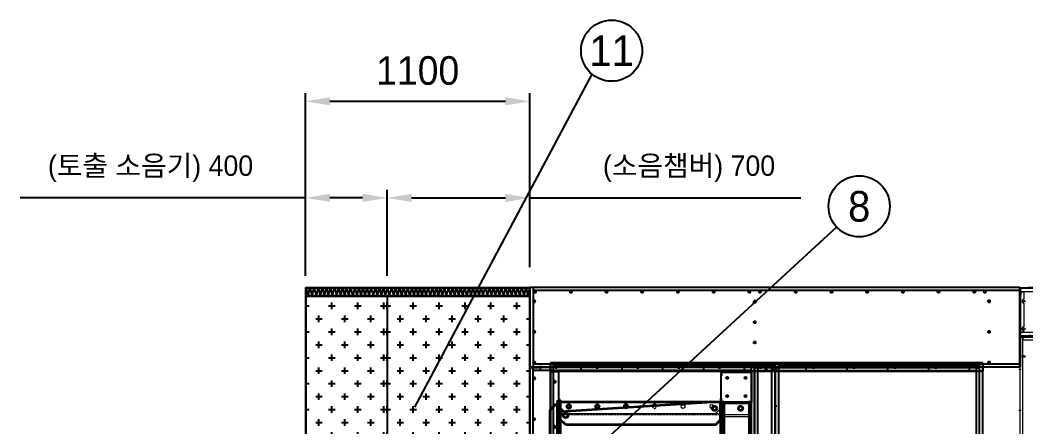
# Model space of a CAD drawing. Header units: millimetres. Extents: x 2711 to 34823, y 3042 to 25750.
# Drawn here: x 11364 to 16292, y 13767 to 15760 of the extents above; entities that cross this region are included whole.
import ezdxf
from ezdxf.enums import TextEntityAlignment as Align

# ---------------------------------------------------------------- set-up
doc = ezdxf.new("R2010")
doc.units = ezdxf.units.MM
doc.linetypes.add('CENTER', pattern=[2, 1.25, -0.25, 0.25, -0.25])
doc.linetypes.add('DASHED', pattern=[15, 12, -3])
for name, color, linetype in [('center', 1, 'CENTER'), ('SMS', 220, 'Continuous'), ('냉각탑_dim', 1, 'Continuous'), ('냉각탑_text', 3, 'Continuous')]:
    doc.layers.add(name, color=color, linetype=linetype)
doc.styles.add('HY울릉도L', font='')
doc.styles.add('돋움', font='Dotum.ttf')
doc.styles.get('HY울릉도L').set_extended_font_data('HY울릉도L')
doc.dimstyles.new('성지DIM', dxfattribs={"dimtxt": 3.5, "dimasz": 3, "dimexe": 1, "dimexo": 2.5, "dimgap": 2, "dimtad": 1, "dimdec": 0, "dimzin": 3, "dimdsep": 46, "dimtxsty": 'HY울릉도L', "dimblk": 'ARCHTICK', "dimcen": -2, "dimclrd": 256, "dimclre": 256, "dimclrt": 7, "dimadec": 0, "dimazin": 0, "dimtfac": 1, "dimtdec": 0, "dimtofl": 0, "dimtmove": 0, "dimatfit": 3, "dimfxl": 1, "dimtolj": 1, "dimtzin": 0, "dimlwe": -1, "dimarcsym": 0})

# ---------------------------------------------------------------- blocks, each defined once
blk = doc.blocks.new('*D566')
at = {"layer": 'Defpoints', "color": 0, "transparency": 16777216}
for p in [(13862.1, 15362.5), (12762.1, 14449.5), (13862.1, 14449.5)]:
    blk.add_point(p, dxfattribs=at)
at = {"layer": '냉각탑_dim', "transparency": 16777216}
for p, q in [((12762.1, 14549.5), (12762.1, 15402.5)), ((13862.1, 14549.5), (13862.1, 15402.5))]:
    blk.add_line(p, q, dxfattribs=at)
at = {"layer": '냉각탑_dim', "lineweight": -2, "transparency": 16777216}
blk.add_line((12882.1, 15362.5), (13742.1, 15362.5), dxfattribs=at)
at = {"layer": '냉각탑_dim', "transparency": 16777216}
for points in [[(12882.1, 15382.5), (12882.1, 15342.5), (12762.1, 15362.5)], [(13742.1, 15382.5), (13742.1, 15342.5), (13862.1, 15362.5)]]:
    blk.add_solid(points, dxfattribs=at)
at = {"layer": '냉각탑_dim', "color": 7, "transparency": 16777216, "insert": (13312.1, 15512.5), "char_height": 140, "attachment_point": 5, "style": 'HY울릉도L'}
blk.add_mtext('\\A1;1100', dxfattribs=at)
blk = doc.blocks.new('*D573')
at = {"layer": 'Defpoints', "color": 0, "transparency": 16777216}
for p in [(12762.1, 14889.2), (12762.1, 14407.5), (13162.1, 14407.5)]:
    blk.add_point(p, dxfattribs=at)
at = {"layer": '냉각탑_dim', "lineweight": -2, "transparency": 16777216}
for p, q in [((12762.1, 14889.2), (11364.3, 14889.2)), ((13042.1, 14889.2), (12882.1, 14889.2))]:
    blk.add_line(p, q, dxfattribs=at)
at = {"layer": '냉각탑_dim', "transparency": 16777216}
for p, q in [((12762.1, 14507.5), (12762.1, 14929.2)), ((13162.1, 14507.5), (13162.1, 14929.2))]:
    blk.add_line(p, q, dxfattribs=at)
for points in [[(12882.1, 14909.2), (12882.1, 14869.2), (12762.1, 14889.2)], [(13042.1, 14909.2), (13042.1, 14869.2), (13162.1, 14889.2)]]:
    blk.add_solid(points, dxfattribs=at)
at = {"layer": '냉각탑_dim', "color": 7, "transparency": 16777216, "insert": (12003.2, 15032.1), "char_height": 140, "attachment_point": 5, "style": 'HY울릉도L'}
blk.add_mtext('\\A1;{\\fGulim|b0|i0|c129|p50;\\H0.71429x;(토출 소음기) \\fHY울릉도L|b0|i0|c129|p18;400}', dxfattribs=at)
blk = doc.blocks.new('*D574')
at = {"layer": 'Defpoints', "color": 0, "transparency": 16777216}
for p in [(13862.1, 14889.2), (13862.1, 14449.5), (13162.1, 14409.1)]:
    blk.add_point(p, dxfattribs=at)
at = {"layer": '냉각탑_dim', "transparency": 16777216}
for p, q in [((13162.1, 14509.1), (13162.1, 14929.2)), ((13862.1, 14549.5), (13862.1, 14929.2))]:
    blk.add_line(p, q, dxfattribs=at)
at = {"layer": '냉각탑_dim', "lineweight": -2, "transparency": 16777216}
for p, q in [((13282.1, 14889.2), (13742.1, 14889.2)), ((13862.1, 14889.2), (15189.5, 14889.2))]:
    blk.add_line(p, q, dxfattribs=at)
at = {"layer": '냉각탑_dim', "transparency": 16777216}
for points in [[(13282.1, 14909.2), (13282.1, 14869.2), (13162.1, 14889.2)], [(13742.1, 14909.2), (13742.1, 14869.2), (13862.1, 14889.2)]]:
    blk.add_solid(points, dxfattribs=at)
at = {"layer": '냉각탑_dim', "color": 7, "transparency": 16777216, "insert": (14641.5, 15032.1), "char_height": 140, "attachment_point": 5, "style": 'HY울릉도L'}
blk.add_mtext('\\A1;{\\fGulim|b0|i0|c129|p50;\\H0.71429x;(소음챔버) \\fHY울릉도L|b0|i0|c129|p18;700}', dxfattribs=at)
blk = doc.blocks.new('A$C474D29AC')
for p, q in [((0, 0), (0, 1409)), ((0, 1409), (42, 1409)), ((42, 0), (42, 1409)), ((42, 0), (0, 0))]:
    blk.add_line(p, q)
for centre in [(21, 1359), (21, 1139), (21, 919), (21, 699), (21, 479), (21, 259), (21, 39)]:
    blk.add_circle(centre, 4.5)
at = {"layer": 'center'}
for p, q in [((29.5, 1359), (12.5, 1359)), ((21, 1367.5), (21, 1350.5)), ((21, 1366), (21, 1349)), ((29.5, 1139), (12.5, 1139)), ((21, 1147.5), (21, 1130.5)), ((21, 1146), (21, 1129)), ((29.5, 919), (12.5, 919)), ((21, 927.5), (21, 910.5)), ((21, 926), (21, 909)), ((29.5, 699), (12.5, 699)), ((21, 707.5), (21, 690.5)), ((21, 706), (21, 689)), ((29.5, 479), (12.5, 479)), ((21, 487.5), (21, 470.5)), ((21, 486), (21, 469)), ((29.5, 259), (12.5, 259)), ((21, 267.5), (21, 250.5)), ((21, 266), (21, 249)), ((29.5, 39), (12.5, 39)), ((21, 47.5), (21, 30.5)), ((21, 46), (21, 29))]:
    blk.add_line(p, q, dxfattribs=at)
blk = doc.blocks.new('A$C246C749F')
for p, q in [((0, 150), (0, 0)), ((0, 150), (150, 150)), ((0, 150), (0, 130)), ((2, 148), (148, 148)), ((2, 148), (2, 130)), ((148, 148), (148, 2)), ((150, 150), (150, 0)), ((2, 130), (0, 130)), ((2, 20), (0, 20)), ((0, 0), (0, 20)), ((0, 0), (150, 0)), ((2, 2), (2, 20)), ((2, 2), (148, 2))]:
    blk.add_line(p, q)
for centre in [(30, 120), (120, 120), (30, 30), (120, 30)]:
    blk.add_circle(centre, 3)
at = {"layer": 'center'}
for p, q in [((38.5, 120), (21.5, 120)), ((30, 128.5), (30, 111.5)), ((128.5, 120), (111.5, 120)), ((120, 128.5), (120, 111.5)), ((38.5, 30), (21.5, 30)), ((30, 38.5), (30, 21.5)), ((128.5, 30), (111.5, 30)), ((120, 38.5), (120, 21.5))]:
    blk.add_line(p, q, dxfattribs=at)
blk = doc.blocks.new('A$C637D7238')
at = {"color": 7, "lineweight": 35, "ltscale": 0.070711}
blk.add_line((0, 2490), (30, 2520), dxfattribs=at)
at = {"color": 7, "lineweight": 35, "ltscale": 0.01}
blk.add_line((30, 2520), (36, 2520), dxfattribs=at)
at = {"color": 7, "lineweight": 35, "ltscale": 0.006667}
blk.add_line((40, 2520), (36, 2520), dxfattribs=at)
at = {"color": 7, "lineweight": 35}
for p, q in [((36, 2520), (36, 1290)), ((40, 0), (40, 2540)), ((40, 2520), (40, 1290)), ((45, 0), (45, 2540)), ((45, 0), (45, 2540)), ((53, 0), (53, 2540)), ((795, 2530), (53, 2530)), ((795, 2530), (53, 2483.7)), ((795, 2530), (53, 2530)), ((850, 2530), (850, 10)), ((980, 2530), (980, 10)), ((985, 2530), (985, 10)), ((0, 2490), (0, 1272)), ((40, 1290), (40, 2480)), ((812, 2419.3), (78, 2419.3)), ((837, 2414.7), (837, 1270)), ((845, 2414.7), (845, 1270))]:
    blk.add_line(p, q, dxfattribs=at)
at = {"color": 7, "lineweight": 35, "ltscale": 0.008333}
for p, q in [((40, 2540), (45, 2540)), ((845, 2530), (850, 2530)), ((850, 2530), (845, 2530)), ((985, 2530), (980, 2530)), ((985, 2530), (980, 2530))]:
    blk.add_line(p, q, dxfattribs=at)
at = {"color": 7, "lineweight": 35, "ltscale": 0.013333}
for p, q in [((53, 2540), (45, 2540)), ((53, 2540), (45, 2540)), ((845, 2530), (837, 2530)), ((845, 2530), (837, 2530)), ((845, 2520), (837, 2520)), ((845, 2414.7), (837, 2414.7))]:
    blk.add_line(p, q, dxfattribs=at)
at = {"color": 7, "linetype": 'DASHED', "lineweight": 13, "ltscale": 0.11}
blk.add_line((45, 2540), (45, 2474), dxfattribs=at)
at = {"color": 7, "linetype": 'DASHED', "lineweight": 13, "ltscale": 0.093819}
blk.add_line((53, 2483.7), (53, 2540), dxfattribs=at)
at = {"color": 7, "lineweight": 35, "ltscale": 0.043443}
blk.add_line((53, 2503.9), (53, 2530), dxfattribs=at)
at = {"color": 7, "linetype": 'DASHED', "lineweight": 13, "ltscale": 0.051667}
blk.add_line((53, 2530), (53, 2499), dxfattribs=at)
at = {"color": 7, "lineweight": 35, "ltscale": 0.07}
blk.add_line((837, 2530), (795, 2530), dxfattribs=at)
at = {"color": 7, "lineweight": 35, "ltscale": 0.016667}
for p, q in [((837, 2530), (837, 2520)), ((845, 2530), (845, 2520))]:
    blk.add_line(p, q, dxfattribs=at)
at = {"color": 7, "lineweight": 35, "ltscale": 0.142899}
blk.add_line((837, 2444.3), (837, 2530), dxfattribs=at)
at = {"color": 7, "lineweight": 35, "ltscale": 0.175455}
for p, q in [((837, 2520), (837, 2414.7)), ((845, 2520), (845, 2414.7))]:
    blk.add_line(p, q, dxfattribs=at)
at = {"color": 7, "lineweight": 35, "ltscale": 0.192122}
blk.add_line((845, 2530), (845, 2414.7), dxfattribs=at)
at = {"color": 7, "linetype": 'DASHED', "lineweight": 13, "ltscale": 0.116667}
for p, q in [((845, 2530), (845, 2460)), ((985, 2460), (985, 2530))]:
    blk.add_line(p, q, dxfattribs=at)
at = {"color": 7, "lineweight": 35, "ltscale": 0.008334}
for p, q in [((845.2, 2530), (845.2, 2525)), ((985.2, 2525), (985.2, 2530))]:
    blk.add_line(p, q, dxfattribs=at)
at = {"color": 7, "lineweight": 35, "ltscale": 0.233333}
for p, q in [((845.2, 2530), (985.2, 2530)), ((985.2, 2525), (845.2, 2525))]:
    blk.add_line(p, q, dxfattribs=at)
at = {"color": 7, "linetype": 'DASHED', "lineweight": 13}
for p, q in [((850, 2530), (850, 10)), ((851.6, 2530), (851.6, 10)), ((856.6, 2530), (856.6, 10)), ((973.4, 2530), (973.4, 10)), ((978.4, 2530), (978.4, 10)), ((980, 2530), (980, 10)), ((40, 60.1), (40, 2479.8)), ((45, 66), (45, 2474)), ((45, 66), (45, 2474)), ((45, 2470), (845, 2470)), ((45, 70), (45, 2470)), ((45, 2470), (845, 2470)), ((845, 2474), (78, 2474)), ((845, 2474), (78, 2474)), ((812, 2474), (78, 2474)), ((812, 2474), (84.6, 2474)), ((845, 66), (845, 2474)), ((53, 1274), (53, 2444.7)), ((837, 2444.7), (837, 1274)), ((845, 2414.7), (845, 125.3))]:
    blk.add_line(p, q, dxfattribs=at)
at = {"color": 7, "lineweight": 35, "ltscale": 0.002746}
for p, q in [((850, 2530), (851.6, 2530)), ((980, 2530), (978.4, 2530))]:
    blk.add_line(p, q, dxfattribs=at)
at = {"color": 7, "linetype": 'DASHED', "lineweight": 13, "ltscale": 0.095349}
for p, q in [((852, 2472.8), (850, 2530)), ((980, 2530), (978, 2472.8))]:
    blk.add_line(p, q, dxfattribs=at)
at = {"color": 7, "linetype": 'DASHED', "lineweight": 13, "ltscale": 0.008334}
for p, q in [((851.6, 2530), (851.6, 2525)), ((856.6, 2530), (856.6, 2525)), ((867, 2525), (867, 2530)), ((867, 2530), (867, 2525)), ((883, 2525), (883, 2530)), ((883, 2530), (883, 2525)), ((947, 2525), (947, 2530)), ((947, 2530), (947, 2525)), ((963, 2525), (963, 2530)), ((963, 2530), (963, 2525)), ((973.4, 2530), (973.4, 2525)), ((978.4, 2530), (978.4, 2525))]:
    blk.add_line(p, q, dxfattribs=at)
at = {"color": 7, "lineweight": 35, "ltscale": 0.008328}
for p, q in [((856.6, 2530), (851.6, 2530)), ((978.4, 2530), (973.4, 2530))]:
    blk.add_line(p, q, dxfattribs=at)
at = {"color": 7, "lineweight": 13}
for p, q in [((851.6, 2525), (851.6, 15)), ((856.6, 2525), (856.6, 15)), ((973.4, 2525), (973.4, 15)), ((978.4, 2525), (978.4, 15))]:
    blk.add_line(p, q, dxfattribs=at)
at = {"color": 7, "lineweight": 35, "ltscale": 0.194519}
blk.add_line((856.6, 2530), (973.4, 2530), dxfattribs=at)
at = {"color": 7, "linetype": 'DASHED', "lineweight": 13, "ltscale": 0.008333}
for p, q in [((45, 2503.9), (40, 2503.9)), ((45, 2503.9), (40, 2503.9)), ((45, 2484.9), (40, 2484.9)), ((45, 2484.9), (40, 2484.9)), ((40, 2480), (45, 2480)), ((45, 2420.5), (40, 2420.5)), ((45, 2420.5), (40, 2420.5))]:
    blk.add_line(p, q, dxfattribs=at)
at = {"color": 7, "linetype": 'DASHED', "lineweight": 13, "ltscale": 0.013333}
for p, q in [((45, 2503.9), (53, 2503.9)), ((45, 2503.9), (53, 2503.9)), ((45, 2484.9), (53, 2484.9)), ((45, 2484.9), (53, 2484.9)), ((45, 2474), (53, 2474)), ((45, 2474), (53, 2474)), ((837, 2509.5), (845, 2509.5)), ((845, 2509.5), (837, 2509.5)), ((845, 2509.5), (837, 2509.5)), ((837, 2509.5), (845, 2509.5)), ((837, 2490.5), (845, 2490.5)), ((845, 2490.5), (837, 2490.5)), ((845, 2490.5), (837, 2490.5)), ((837, 2490.5), (845, 2490.5)), ((845, 2474), (837, 2474)), ((845, 2474), (837, 2474)), ((45, 2420.5), (53, 2420.5)), ((45, 2420.5), (53, 2420.5)), ((845, 2414.7), (837, 2414.7))]:
    blk.add_line(p, q, dxfattribs=at)
at = {"color": 7, "linetype": 'DASHED', "lineweight": 13, "ltscale": 0.043935}
blk.add_line((71.4, 2474), (45, 2474), dxfattribs=at)
blk.add_line((71.4, 2474), (45, 2474), dxfattribs=at)
at = {"color": 7, "linetype": 'DASHED', "lineweight": 13, "ltscale": 0.006667}
blk.add_line((45, 2470), (45, 2474), dxfattribs=at)
at = {"color": 7, "linetype": 'DASHED', "lineweight": 13, "ltscale": 0.008224}
blk.add_line((53, 2499), (53, 2503.9), dxfattribs=at)
at = {"color": 7, "lineweight": 35, "ltscale": 0.033925}
blk.add_line((53, 2499), (67.4, 2484.6), dxfattribs=at)
blk.add_line((53, 2499), (67.4, 2484.6), dxfattribs=at)
at = {"color": 7, "lineweight": 35, "ltscale": 0.065747}
blk.add_line((53, 2444.3), (53, 2483.7), dxfattribs=at)
at = {"color": 7, "linetype": 'DASHED', "lineweight": 13, "ltscale": 0.020195}
blk.add_line((67.4, 2484.6), (76, 2476), dxfattribs=at)
blk.add_line((67.4, 2484.6), (76, 2476), dxfattribs=at)
at = {"color": 7, "lineweight": 35, "ltscale": 0.011065}
blk.add_line((78, 2474), (71.4, 2474), dxfattribs=at)
blk.add_line((78, 2474), (71.4, 2474), dxfattribs=at)
at = {"color": 7, "lineweight": 35, "ltscale": 0.004806}
blk.add_line((76, 2476), (78, 2474), dxfattribs=at)
blk.add_line((76, 2476), (78, 2474), dxfattribs=at)
at = {"color": 7, "lineweight": 35, "ltscale": 0.011066}
blk.add_line((84.6, 2474), (78, 2474), dxfattribs=at)
at = {"color": 7, "linetype": 'DASHED', "lineweight": 13, "ltscale": 0.058925}
blk.add_line((812, 2474), (837, 2499), dxfattribs=at)
blk.add_line((812, 2474), (837, 2499), dxfattribs=at)
at = {"color": 7, "linetype": 'DASHED', "lineweight": 13, "ltscale": 0.010079}
for p, q in [((851, 2509.5), (845, 2509.5)), ((845, 2509.5), (851, 2509.5)), ((851, 2490.5), (845, 2490.5)), ((845, 2490.5), (851, 2490.5))]:
    blk.add_line(p, q, dxfattribs=at)
at = {"color": 7, "linetype": 'DASHED', "lineweight": 13, "ltscale": 0.009526}
blk.add_line((845, 2509.5), (850.7, 2509.5), dxfattribs=at)
blk.add_line((845, 2509.5), (850.7, 2509.5), dxfattribs=at)
at = {"color": 7, "linetype": 'DASHED', "lineweight": 13, "ltscale": 0.010632}
blk.add_line((845, 2490.5), (851.4, 2490.5), dxfattribs=at)
blk.add_line((845, 2490.5), (851.4, 2490.5), dxfattribs=at)
at = {"color": 7, "linetype": 'DASHED', "lineweight": 13, "ltscale": 0.193355}
blk.add_line((973, 2468), (857, 2468), dxfattribs=at)
at = {"color": 7, "lineweight": 35, "ltscale": 0.058925}
for p, q in [((78, 2419.3), (53, 2444.3)), ((812, 2419.3), (837, 2444.3))]:
    blk.add_line(p, q, dxfattribs=at)
at = {"color": 7, "linetype": 'DASHED', "lineweight": 13, "ltscale": 0.233333}
blk.add_line((845, 2460), (985, 2460), dxfattribs=at)
at = {"color": 7, "lineweight": 35}
for centre, radius in [((93, 2509), 9), ((233, 2509), 9), ((78, 2465.2), 11), ((807, 2500), 11), ((935, 2500), 11)]:
    blk.add_circle(centre, radius, dxfattribs=at)
at = {"color": 7, "linetype": 'DASHED', "lineweight": 13}
blk.add_circle((653, 2509), 9, dxfattribs=at)
blk.add_circle((653, 2509), 9, dxfattribs=at)
for centre, radius, start, end in [((93, 2509), 9, 118.6479, 298.6479), ((233, 2509), 9, 118.6479, 298.6479), ((373, 2509), 9, 118.6479, 327.3569), ((793, 2509), 9, 4.9733, 289.5559), ((793, 2509), 9, 4.9732, 289.5559), ((373, 2509), 9, 219.7828, 327.3569), ((513, 2509), 9, 161.3731, 25.7666), ((513, 2509), 9, 161.3731, 25.7666), ((857, 2473), 5, 182, 270), ((973, 2473), 5, 270, 358)]:
    blk.add_arc(centre, radius, start, end, dxfattribs=at)
at = {"color": 7, "lineweight": 35}
for centre, start, end in [((93, 2509), 298.6479, 118.6479), ((233, 2509), 298.6479, 118.6479), ((373, 2509), 327.3569, 219.7828), ((373, 2509), 327.3569, 118.6479), ((513, 2509), 25.7666, 161.3731), ((513, 2509), 25.7666, 161.3731), ((793, 2509), 289.5559, 4.9733), ((793, 2509), 289.5559, 4.9732)]:
    blk.add_arc(centre, 9, start, end, dxfattribs=at)
at = {"color": 7, "linetype": 'DASHED', "lineweight": 13}
for ratio, start_param, end_param in [(0.034921, 6.283148, 8.353978), (0.034919, 2.070918, 3.141543), (0.034919, 5.212511, 6.283135), (0.034921, 3.141555, 5.212385)]:
    blk.add_ellipse((851, 2500), major_axis=(0, 9.5), ratio=ratio, start_param=start_param, end_param=end_param, dxfattribs=at)
at = {"color": 7, "lineweight": 35}
for ratio, start_param, end_param in [(0.034921, 6.283148, 8.353978), (0.034919, 2.070918, 3.141543), (0.034919, 5.212511, 6.283135), (0.034921, 3.141555, 5.212385)]:
    blk.add_ellipse((851, 2500), major_axis=(0, 9.5), ratio=ratio, start_param=start_param, end_param=end_param, dxfattribs=at)
blk = doc.blocks.new('A$C66D76F0F')
at = {"color": 7, "lineweight": 13, "ltscale": 2.5}
for p, q in [((8.1, 2861), (8.1, 2859.4)), ((21.6, 2861), (8.1, 2861)), ((8.1, 2859.4), (8.1, 2857.9)), ((8.1, 2859.4), (21.6, 2859.4)), ((21.6, 2861), (987.4, 2861)), ((21.6, 2861), (21.6, 2857.9)), ((5, 2857.9), (8.1, 2857.9)), ((5, 2857.9), (5, 8.1)), ((20, 2857.9), (8.1, 2857.9)), ((20, 2774), (20, 2857.9)), ((21.6, 2846), (21.6, 2857.9)), ((987.4, 2846), (21.6, 2846)), ((20, 8.1), (20, 2758))]:
    blk.add_line(p, q, dxfattribs=at)
at = {"color": 7, "linetype": 'DASHED', "lineweight": 13, "ltscale": 2.5}
for p, q in [((21.6, 2859.4), (987.4, 2859.4)), ((6.6, 8.1), (6.6, 2857.9)), ((5, 2507.5), (6.6, 2507.5)), ((5, 2498.5), (6.6, 2498.5))]:
    blk.add_line(p, q, dxfattribs=at)
at = {"color": 7, "lineweight": 5}
for p, q in [((0, 2703), (11.6, 2703)), ((0, 2503), (11.6, 2503))]:
    blk.add_line(p, q, dxfattribs=at)
at = {"color": 7, "lineweight": 13}
blk.add_circle((26, 2766), 4.5, dxfattribs=at)
at = {"color": 7, "lineweight": 13, "ltscale": 2.5}
blk.add_arc((26, 2766), 10, 126.8725, 233.1275, dxfattribs=at)
blk = doc.blocks.new('A$C7585302F')
for p, q in [((0, 9.5), (0, 2715.5)), ((0, 9.5), (0, 2715.5)), ((1100, 2715.5), (0, 2715.5)), ((0, 9.5), (0, 2715.5)), ((0, 9.5), (0, 2715.5)), ((0, 2715.5), (42, 2715.5)), ((15, 9.5), (15, 2715.5)), ((1085, 9.5), (1085, 2715.5)), ((1100, 9.5), (1100, 2715.5)), ((1100, 9.5), (1100, 2715.5)), ((1085, 2700.5), (15, 2700.5))]:
    blk.add_line(p, q)
for centre, radius in [((21, 2662.5), 4.5), ((21, 2662.5), 4.5), ((21, 2462.5), 3)]:
    blk.add_circle(centre, radius)
at = {"layer": 'center'}
for p, q in [((50, 2723.5), (50, 2706.5)), ((250, 2723.5), (250, 2706.5)), ((450, 2723.5), (450, 2706.5)), ((650, 2723.5), (650, 2706.5)), ((850, 2723.5), (850, 2706.5)), ((1050, 2723.5), (1050, 2706.5)), ((29.5, 2662.5), (12.5, 2662.5)), ((21, 2671), (21, 2654)), ((21, 2471), (21, 2454)), ((29.5, 2462.5), (12.5, 2462.5))]:
    blk.add_line(p, q, dxfattribs=at)
blk = doc.blocks.new('A$C30E44EA2')
for p, q in [((0, 9.5), (0, 2715.5)), ((0, 9.5), (0, 2715.5)), ((0, 2715.5), (1100, 2715.5)), ((15, 9.5), (15, 2715.5)), ((1085, 9.5), (1085, 2715.5)), ((1100, 9.5), (1100, 2715.5)), ((1100, 9.5), (1100, 2715.5)), ((15, 2700.5), (1085, 2700.5))]:
    blk.add_line(p, q)
at = {"layer": 'center'}
for p, q in [((50, 2723.5), (50, 2706.5)), ((250, 2723.5), (250, 2706.5)), ((450, 2723.5), (450, 2706.5)), ((650, 2723.5), (650, 2706.5)), ((850, 2723.5), (850, 2706.5)), ((1050, 2723.5), (1050, 2706.5))]:
    blk.add_line(p, q, dxfattribs=at)
blk = doc.blocks.new('A$C1AFF22E1')
for p, q in [((9.5, 2966), (9.5, 0)), ((1025.5, 2966), (9.5, 2966)), ((24.5, 2966), (24.5, 0)), ((1010.5, 0), (1010.5, 2966)), ((1025.5, 0), (1025.5, 2966)), ((1010.5, 2951), (24.5, 2951))]:
    blk.add_line(p, q)
at = {"color": 7}
for centre in [(196.5, 2945), (396.5, 2945), (596.5, 2945), (796.5, 2945), (996.5, 2945)]:
    blk.add_circle(centre, 4.5, dxfattribs=at)
at = {"layer": 'center'}
for p, q in [((17, 2933), (0, 2933)), ((17, 2753), (0, 2753))]:
    blk.add_line(p, q, dxfattribs=at)
at = {"layer": 'center', "color": 1}
for p, q in [((188, 2945), (205, 2945)), ((196.5, 2953.5), (196.5, 2936.5)), ((388, 2945), (405, 2945)), ((396.5, 2953.5), (396.5, 2936.5)), ((588, 2945), (605, 2945)), ((596.5, 2953.5), (596.5, 2936.5)), ((788, 2945), (805, 2945)), ((796.5, 2953.5), (796.5, 2936.5)), ((988, 2945), (1005, 2945)), ((996.5, 2953.5), (996.5, 2936.5))]:
    blk.add_line(p, q, dxfattribs=at)
blk = doc.blocks.new('A$C00BA3925')
for p, q in [((0, 11), (0, 1069)), ((0, 1069), (0, 11)), ((0, 1069), (0, 11)), ((0, 1069), (42, 1069)), ((42, 11), (0, 11))]:
    blk.add_line(p, q)
at = {"color": 7, "lineweight": 15}
for p, q in [((0, 11), (0, 1069)), ((42, 11), (42, 1069)), ((3.5, 11), (0, 11)), ((20, 11), (3.5, 11)), ((20, 11), (42, 11))]:
    blk.add_line(p, q, dxfattribs=at)
for centre in [(21, 1040), (21, 840), (21, 840), (21, 640), (21, 440), (21, 240), (21, 40)]:
    blk.add_circle(centre, 3)
at = {"layer": 'center'}
for p, q in [((12.5, 1040), (29.5, 1040)), ((21, 1048.5), (21, 1031.5)), ((12.5, 840), (29.5, 840)), ((12.5, 840), (29.5, 840)), ((21, 848.5), (21, 831.5)), ((21, 848.5), (21, 831.5)), ((21, 648.5), (21, 631.5)), ((12.5, 640), (29.5, 640)), ((21, 448.5), (21, 431.5)), ((12.5, 440), (29.5, 440)), ((21, 248.5), (21, 231.5)), ((12.5, 240), (29.5, 240)), ((12.5, 40), (29.5, 40)), ((21, 48.5), (21, 31.5)), ((21, 34.5), (21, 17.5)), ((21, 17), (21, 0))]:
    blk.add_line(p, q, dxfattribs=at)
blk = doc.blocks.new('A$C39BF085F')
at = {"color": 7, "lineweight": 15}
for p, q in [((1058, 42), (0, 42)), ((1058, 0), (0, 0)), ((1058, 20), (1058, 42)), ((1058, 20), (1058, 3.5)), ((1058, 3.5), (1058, 0))]:
    blk.add_line(p, q, dxfattribs=at)
for p, q in [((0, 0), (0, 42)), ((1058, 0), (0, 0)), ((0, 0), (1058, 0)), ((0, 0), (1058, 0)), ((1058, 42), (1058, 0))]:
    blk.add_line(p, q)
for centre in [(29, 21), (229, 21), (229, 21), (429, 21), (629, 21), (829, 21), (1029, 21)]:
    blk.add_circle(centre, 3)
at = {"layer": 'center'}
for p, q in [((20.5, 21), (37.5, 21)), ((29, 12.5), (29, 29.5)), ((220.5, 21), (237.5, 21)), ((220.5, 21), (237.5, 21)), ((229, 12.5), (229, 29.5)), ((229, 12.5), (229, 29.5)), ((420.5, 21), (437.5, 21)), ((429, 12.5), (429, 29.5)), ((620.5, 21), (637.5, 21)), ((629, 12.5), (629, 29.5)), ((820.5, 21), (837.5, 21)), ((829, 12.5), (829, 29.5)), ((1020.5, 21), (1037.5, 21)), ((1029, 12.5), (1029, 29.5)), ((1034.5, 21), (1051.5, 21)), ((1052, 21), (1069, 21))]:
    blk.add_line(p, q, dxfattribs=at)
blk = doc.blocks.new('A$C7FE17281')
for p, q in [((0, 2966), (0, 0)), ((1100, 2966), (0, 2966)), ((15, 0), (15, 2966)), ((1085, 2954.2), (1085, 2966)), ((1100, 2966), (1100, 0)), ((15, 2951), (1081, 2951)), ((15, 2951), (1081, 2951)), ((1085, 0), (1085, 2935.8))]:
    blk.add_line(p, q)
for centre, radius in [((29, 2945), 4.5), ((229, 2945), 4.5), ((429, 2945), 4.5), ((629, 2945), 4.5), ((829, 2945), 4.5), ((1029, 2945), 4.5), ((1089, 2945), 4.5), ((21, 2872), 3), ((865.9, 2892), 4.5), ((865.9, 2892), 4.5), ((865.9, 2892), 4.5), ((865.9, 2892), 4.5), ((955.9, 2892), 4.5), ((955.9, 2892), 4.5), ((955.9, 2892), 4.5), ((955.9, 2892), 4.5), ((865.9, 2802), 4.5), ((865.9, 2802), 4.5), ((865.9, 2802), 4.5), ((865.9, 2802), 4.5), ((955.9, 2802), 4.5), ((955.9, 2802), 4.5), ((955.9, 2802), 4.5), ((955.9, 2802), 4.5), ((21, 2652), 3)]:
    blk.add_circle(centre, radius)
blk.add_arc((1089, 2945), 10, 246.4181, 143.1301)
at = {"layer": 'center', "color": 1}
for p, q in [((20.5, 2945), (37.5, 2945)), ((29, 2953.5), (29, 2936.5)), ((220.5, 2945), (237.5, 2945)), ((220.5, 2945), (237.5, 2945)), ((229, 2953.5), (229, 2936.5)), ((229, 2953.5), (229, 2936.5)), ((420.5, 2945), (437.5, 2945)), ((429, 2953.5), (429, 2936.5)), ((620.5, 2945), (637.5, 2945)), ((629, 2953.5), (629, 2936.5)), ((820.5, 2945), (837.5, 2945)), ((829, 2953.5), (829, 2936.5)), ((1020.5, 2945), (1037.5, 2945)), ((1029, 2953.5), (1029, 2936.5)), ((1080.5, 2945), (1097.5, 2945)), ((1089, 2953.5), (1089, 2936.5))]:
    blk.add_line(p, q, dxfattribs=at)
at = {"layer": 'center'}
for p, q in [((1109.5, 2933), (1092.5, 2933)), ((12.5, 2872), (29.5, 2872)), ((12.5, 2872), (29.5, 2872)), ((21, 2865), (21, 2882)), ((21, 2880.5), (21, 2863.5)), ((21, 2863.5), (21, 2880.5)), ((21, 2879), (21, 2862)), ((857.4, 2892), (874.4, 2892)), ((857.4, 2892), (874.4, 2892)), ((865.9, 2900.5), (865.9, 2883.5)), ((865.9, 2900.5), (865.9, 2883.5)), ((947.4, 2892), (964.4, 2892)), ((947.4, 2892), (964.4, 2892)), ((955.9, 2900.5), (955.9, 2883.5)), ((955.9, 2900.5), (955.9, 2883.5)), ((865.9, 2810.5), (865.9, 2793.5)), ((865.9, 2810.5), (865.9, 2793.5)), ((955.9, 2810.5), (955.9, 2793.5)), ((955.9, 2810.5), (955.9, 2793.5)), ((857.4, 2802), (874.4, 2802)), ((857.4, 2802), (874.4, 2802)), ((947.4, 2802), (964.4, 2802)), ((947.4, 2802), (964.4, 2802)), ((1109.5, 2753), (1092.5, 2753)), ((21, 2645), (21, 2662)), ((12.5, 2652), (29.5, 2652)), ((12.5, 2652), (29.5, 2652)), ((21, 2660.5), (21, 2643.5)), ((21, 2643.5), (21, 2660.5)), ((21, 2659), (21, 2642))]:
    blk.add_line(p, q, dxfattribs=at)
blk = doc.blocks.new('A$C587D7C8B')
at = {"color": 7}
for p, q in [((0, 215), (13.4, 215)), ((3010, 215), (2996.6, 215)), ((0, 45), (13.4, 45)), ((54.5, 0), (54.5, 13.4)), ((204.5, 0), (204.5, 13.4)), ((354.5, 0), (354.5, 13.4)), ((504.5, 0), (504.5, 13.4)), ((654.5, 0), (654.5, 13.4)), ((804.5, 0), (804.5, 13.4)), ((954.5, 0), (954.5, 13.4)), ((1055, 0), (1055, 13.4)), ((1205, 0), (1205, 13.4)), ((1355, 0), (1355, 13.4)), ((1505, 0), (1505, 13.4)), ((1655, 0), (1655, 13.4)), ((1805, 0), (1805, 13.4)), ((1955, 0), (1955, 13.4)), ((2055.5, 0), (2055.5, 13.4)), ((2205.5, 0), (2205.5, 13.4)), ((2355.5, 0), (2355.5, 13.4)), ((2505.5, 0), (2505.5, 13.4)), ((2655.5, 0), (2655.5, 13.4)), ((2805.5, 0), (2805.5, 13.4)), ((2955.5, 0), (2955.5, 13.4)), ((2974, 16), (2974, 25)), ((2994, 16), (2994, 25)), ((3010, 45), (2996.6, 45))]:
    blk.add_line(p, q, dxfattribs=at)
at = {"color": 7, "lineweight": 13, "ltscale": 0.001875}
for p, q in [((5, 242.1), (5, 243)), ((3005, 242.1), (3005, 243)), ((5, 7.9), (5, 7)), ((3005, 7.9), (3005, 7))]:
    blk.add_line(p, q, dxfattribs=at)
at = {"color": 7, "lineweight": 13, "ltscale": 0.003542}
for p, q in [((5, 243), (6.7, 243)), ((5, 242.1), (6.7, 242.1)), ((3005, 243), (3003.3, 243)), ((3005, 242.1), (3003.3, 242.1)), ((5, 7.9), (6.7, 7.9)), ((5, 7), (6.7, 7)), ((3005, 7.9), (3003.3, 7.9)), ((3005, 7), (3003.3, 7))]:
    blk.add_line(p, q, dxfattribs=at)
at = {"color": 7, "lineweight": 13, "ltscale": 0.039792}
for p, q in [((5, 223), (5, 242.1)), ((3005, 242.1), (3005, 223)), ((5, 7.9), (5, 27)), ((3005, 27), (3005, 7.9))]:
    blk.add_line(p, q, dxfattribs=at)
at = {"color": 7, "lineweight": 13, "ltscale": 0.408333}
for p, q in [((5, 27), (5, 223)), ((8.4, 27), (8.4, 223)), ((3001.6, 223), (3001.6, 27)), ((3005, 223), (3005, 27))]:
    blk.add_line(p, q, dxfattribs=at)
at = {"color": 7, "lineweight": 13, "ltscale": 0.004167}
for p, q in [((5, 223), (7, 223)), ((7, 225), (7, 223)), ((8.4, 223), (8.4, 225)), ((3001.6, 225), (3001.6, 223)), ((3003, 223), (3003, 225)), ((3005, 223), (3003, 223)), ((7, 27), (7, 25)), ((8.4, 25), (8.4, 27)), ((3001.6, 27), (3001.6, 25)), ((3003, 25), (3003, 27))]:
    blk.add_line(p, q, dxfattribs=at)
at = {"color": 7, "lineweight": 13, "ltscale": 0.007083}
for p, q in [((8.4, 223), (5, 223)), ((6.7, 245), (6.7, 241.6)), ((3001.6, 223), (3005, 223)), ((3003.3, 245), (3003.3, 241.6)), ((8.4, 27), (5, 27)), ((6.7, 5), (6.7, 8.4)), ((3001.6, 27), (3005, 27)), ((3003.3, 5), (3003.3, 8.4))]:
    blk.add_line(p, q, dxfattribs=at)
at = {"color": 7, "lineweight": 13}
for p, q in [((6.7, 245), (3003.3, 245)), ((6.7, 241.6), (3003.3, 241.6)), ((526.4, 245), (46.6, 245)), ((2365, 225), (556.5, 225)), ((2568, 225), (2384.9, 225)), ((2771, 225), (2587.9, 225)), ((2974, 225), (2790.9, 225)), ((3003.3, 225), (2993.9, 225)), ((405, 25), (6.7, 25)), ((405, 8.4), (6.7, 8.4)), ((3003.3, 5), (6.7, 5)), ((2555, 8.4), (455, 8.4)), ((2555, 25), (653.4, 25)), ((2974, 25), (2605, 25)), ((3003.3, 8.4), (2605, 8.4)), ((3003.3, 25), (2994, 25))]:
    blk.add_line(p, q, dxfattribs=at)
at = {"color": 7, "lineweight": 13, "ltscale": 0.034583}
for p, q in [((6.7, 225), (6.7, 241.6)), ((3003.3, 225), (3003.3, 241.6)), ((6.7, 25), (6.7, 8.4)), ((25, 27), (8.4, 27)), ((405, 25), (405, 8.4)), ((455, 25), (455, 8.4)), ((2555, 8.4), (2555, 25)), ((2605, 25), (2605, 8.4)), ((2985, 27), (3001.6, 27)), ((3003.3, 25), (3003.3, 8.4))]:
    blk.add_line(p, q, dxfattribs=at)
at = {"color": 7, "lineweight": 13, "ltscale": 0.229167}
for p, q in [((126.5, 225), (6.7, 225)), ((331.5, 225), (146.5, 225)), ((536.5, 225), (351.5, 225))]:
    blk.add_line(p, q, dxfattribs=at)
at = {"color": 7, "lineweight": 13, "ltscale": 0.017296}
blk.add_line((25, 223), (8.4, 223), dxfattribs=at)
at = {"color": 7, "lineweight": 13, "ltscale": 0.05659}
blk.add_line((25, 223), (25, 187.9), dxfattribs=at)
at = {"color": 7, "lineweight": 13, "ltscale": 0.002667}
blk.add_line((526.4, 245), (528, 245), dxfattribs=at)
at = {"color": 7, "lineweight": 13, "ltscale": 0.061667}
blk.add_line((528, 245), (565, 245), dxfattribs=at)
at = {"color": 7, "lineweight": 13, "ltscale": 0.395101}
blk.add_line((2985, 27), (2985, 214), dxfattribs=at)
at = {"color": 7, "lineweight": 13, "ltscale": 0.025629}
blk.add_line((2993.9, 223), (3001.6, 223), dxfattribs=at)
at = {"color": 7, "lineweight": 13, "ltscale": 0.239792}
blk.add_line((25, 168), (25, 52.9), dxfattribs=at)
at = {"color": 7, "lineweight": 13, "ltscale": 0.000640793}
for p, q in [((5, 27), (5.3, 27)), ((3005, 27), (3004.7, 27))]:
    blk.add_line(p, q, dxfattribs=at)
at = {"color": 7, "lineweight": 13, "ltscale": 0.012604}
blk.add_line((25, 33), (25, 27), dxfattribs=at)
at = {"color": 7, "lineweight": 13, "ltscale": 0.104167}
for p, q in [((405, 8.4), (455, 8.4)), ((455, 8.4), (405, 8.4)), ((2555, 8.4), (2605, 8.4)), ((2605, 8.4), (2555, 8.4))]:
    blk.add_line(p, q, dxfattribs=at)
at = {"color": 7, "lineweight": 13, "ltscale": 0.281559}
blk.add_line((590.1, 25), (455, 25), dxfattribs=at)
at = {"color": 7, "lineweight": 13, "ltscale": 0.062076}
blk.add_line((606.9, 25), (636.6, 25), dxfattribs=at)
at = {"color": 7, "lineweight": 13}
for centre in [(136.5, 225), (341.5, 225), (546.5, 225), (26, 178), (598.5, 180.5), (645, 180.5), (715, 181), (765, 181), (915, 181), (1065, 181), (1215, 181), (1365, 181), (1515, 181), (1665, 181), (1815, 181), (1965, 181), (2115, 181), (2265, 181), (2315, 181), (598.5, 105.5), (645, 105.5), (715, 141), (840, 141), (990, 141), (1140, 141), (1290, 141), (1440, 141), (1590, 141), (1740, 141), (1890, 141), (2040, 141), (2190, 141), (2315, 141), (26, 43), (598.5, 30.5), (645, 30.5)]:
    blk.add_circle(centre, 4.5, dxfattribs=at)
at = {"color": 7}
for centre in [(2375, 224), (2578, 224), (2781, 224), (2984, 224), (2984, 16)]:
    blk.add_circle(centre, 4.5, dxfattribs=at)
at = {"color": 7, "lineweight": 13, "ltscale": 2.5}
for centre in [(525, 168), (2855, 168), (525, 122), (2855, 122)]:
    blk.add_circle(centre, 6, dxfattribs=at)
at = {"color": 7, "lineweight": 13}
for centre, start, end in [((136.5, 225), 0, 180), ((341.5, 225), 0, 180), ((546.5, 225), 0, 180), ((26, 178), 95.7392, 264.2608), ((26, 43), 95.7392, 264.2608), ((598.5, 30.5), 213.3652, 326.6348), ((645, 30.5), 213.3652, 326.6348)]:
    blk.add_arc(centre, 10, start, end, dxfattribs=at)
at = {"color": 7}
for centre, start, end in [((2375, 224), 5.7392, 174.2608), ((2578, 224), 5.7392, 174.2608), ((2781, 224), 5.7392, 174.2608), ((2984, 224), 5.7392, 174.2608), ((2984, 224), 275.7392, 354.2608), ((2984, 16), 180, 0)]:
    blk.add_arc(centre, 10, start, end, dxfattribs=at)
blk = doc.blocks.new('1')
h = blk.add_hatch()
h.set_pattern_fill('CROSS', color=5, scale=10)
h.set_pattern_definition([(0, (-670447.65, 25345.246), (63.5, 63.5), [31.75, -95.25]), (90, (-670431.774, 25329.37), (-63.5, 63.5), [31.75, -95.25])])
h.paths.add_polyline_path([(13162.1, 14407.5), (12763.7, 14407.5), (12763.7, 10929.5), (13162.1, 10929.5)])
h = blk.add_hatch()
h.set_pattern_fill('CROSS', color=5, scale=10)
h.set_pattern_definition([(0, (-670049.25, 25345.246), (63.5, 63.5), [31.75, -95.25]), (90, (-670033.374, 25329.37), (-63.5, 63.5), [31.75, -95.25])])
h.paths.add_polyline_path([(13862.1, 14407.5), (13162.1, 14407.5), (13162.1, 10929.5), (13862.1, 10929.5)])
for p, q in [((12762.1, 14449.5), (12762.1, 10849.5)), ((12763.7, 14447.9), (12763.7, 14409.1)), ((13860.5, 14447.9), (13860.5, 14409.1)), ((13862.1, 14059.5), (13862.1, 14449.5)), ((14962.1, 14449.5), (13862.1, 14449.5)), ((16261.6, 14449.5), (13862.1, 14449.5)), ((16261.6, 14449.5), (13862.1, 14449.5)), ((13862.1, 14449.5), (13862.1, 10849.5)), ((13877.1, 14449.5), (13877.1, 14059.5)), ((16261.6, 14449.5), (14964.1, 14449.5)), ((16261.6, 14449.5), (14964.1, 14449.5)), ((16262.1, 14449.5), (16261.6, 14449.5)), ((16262.1, 14449.5), (16261.6, 14449.5)), ((16262.1, 14449.5), (16261.6, 14449.5)), ((16262.1, 14449.5), (16261.6, 14449.5)), ((12763.7, 14409.1), (13862.1, 14409.1)), ((12763.7, 14407.5), (13862.1, 14407.5)), ((12763.7, 14407.5), (12763.7, 10929.5)), ((13162.1, 14409.1), (13162.1, 10927.9)), ((16261.6, 14434.5), (13877.1, 14434.5)), ((16261.6, 14059.5), (13862.1, 14059.5)), ((13904.1, 14059.5), (13862.1, 14059.5)), ((13904.1, 14059.5), (13862.1, 14059.5)), ((16261.6, 14074.5), (13877.1, 14074.5)), ((14004.1, 14059.5), (15796.1, 14059.5)), ((16262.1, 14059.5), (16261.6, 14059.5))]:
    blk.add_line(p, q)
at = {"ltscale": 500}
for p, q in [((12762.1, 14449.5), (13862.1, 14449.5)), ((12763.7, 14447.9), (13860.5, 14447.9))]:
    blk.add_line(p, q, dxfattribs=at)
at = {"color": 7, "lineweight": 35}
blk.add_line((16262.1, 14449.5), (16262.1, 14059.5), dxfattribs=at)
blk.add_line((16262.1, 14449.5), (16262.1, 14059.5), dxfattribs=at)
blk.add_line((16262.1, 14449.5), (16262.1, 14059.5), dxfattribs=at)
blk.add_line((16262.1, 14449.5), (16262.1, 14059.5), dxfattribs=at)
for centre in [(13887.1, 14428.5), (14062.1, 14428.5), (14237.1, 14428.5), (14412.1, 14428.5), (14587.1, 14428.5), (14762.1, 14428.5), (14937.1, 14428.5), (14989.1, 14428.5), (15164.1, 14428.5), (15339.1, 14428.5), (15514.1, 14428.5), (15689.1, 14428.5), (15864.1, 14428.5), (16039.1, 14428.5), (16091.1, 14428.5), (13883.1, 14382.5), (14963.1, 14380.5), (14963.1, 14380.5), (16111.1, 14382.5), (16111.1, 14382.5), (14963.1, 14280.5), (14963.1, 14280.5), (13883.1, 14232.5), (16111.1, 14232.5), (16111.1, 14232.5), (14963.1, 14180.5), (14963.1, 14180.5), (13883.1, 14082.5), (16111.1, 14082.5), (16111.1, 14082.5)]:
    blk.add_circle(centre, 4.5)
at = {"layer": 'center'}
for p, q in [((13895.6, 14428.5), (13878.6, 14428.5)), ((13883.1, 14391), (13883.1, 14374)), ((13887.1, 14437), (13887.1, 14420)), ((14070.6, 14428.5), (14053.6, 14428.5)), ((14062.1, 14437), (14062.1, 14420)), ((14245.6, 14428.5), (14228.6, 14428.5)), ((14237.1, 14437), (14237.1, 14420)), ((14420.6, 14428.5), (14403.6, 14428.5)), ((14412.1, 14437), (14412.1, 14420)), ((14595.6, 14428.5), (14578.6, 14428.5)), ((14587.1, 14437), (14587.1, 14420)), ((14770.6, 14428.5), (14753.6, 14428.5)), ((14762.1, 14437), (14762.1, 14420)), ((14945.6, 14428.5), (14928.6, 14428.5)), ((14937.1, 14437), (14937.1, 14420)), ((14963.1, 14389), (14963.1, 14372)), ((14997.6, 14428.5), (14980.6, 14428.5)), ((14989.1, 14437), (14989.1, 14420)), ((15172.6, 14428.5), (15155.6, 14428.5)), ((15164.1, 14437), (15164.1, 14420)), ((15347.6, 14428.5), (15330.6, 14428.5)), ((15339.1, 14437), (15339.1, 14420)), ((15522.6, 14428.5), (15505.6, 14428.5)), ((15514.1, 14437), (15514.1, 14420)), ((15697.6, 14428.5), (15680.6, 14428.5)), ((15689.1, 14437), (15689.1, 14420)), ((15872.6, 14428.5), (15855.6, 14428.5)), ((15864.1, 14437), (15864.1, 14420)), ((16047.6, 14428.5), (16030.6, 14428.5)), ((16039.1, 14437), (16039.1, 14420)), ((16099.6, 14428.5), (16082.6, 14428.5)), ((16091.1, 14437), (16091.1, 14420)), ((16111.1, 14391), (16111.1, 14374)), ((13891.6, 14382.5), (13874.6, 14382.5)), ((13874.6, 14382.5), (13891.6, 14382.5)), ((14954.6, 14380.5), (14971.6, 14380.5)), ((16102.6, 14382.5), (16119.6, 14382.5)), ((13883.1, 14241), (13883.1, 14224)), ((14954.6, 14280.5), (14971.6, 14280.5)), ((14963.1, 14289), (14963.1, 14272)), ((16111.1, 14241), (16111.1, 14224)), ((13874.6, 14232.5), (13891.6, 14232.5)), ((16102.6, 14232.5), (16119.6, 14232.5)), ((14954.6, 14180.5), (14971.6, 14180.5)), ((14963.1, 14189), (14963.1, 14172)), ((13874.6, 14082.5), (13891.6, 14082.5)), ((13883.1, 14091), (13883.1, 14074)), ((13912.1, 14065.5), (13912.1, 14048.5)), ((14112.1, 14065.5), (14112.1, 14048.5)), ((14312.1, 14065.5), (14312.1, 14048.5)), ((16102.6, 14082.5), (16119.6, 14082.5)), ((16111.1, 14091), (16111.1, 14074))]:
    blk.add_line(p, q, dxfattribs=at)
at = {"layer": 'SMS', "color": 5, "elevation": 0}
for points in [[(13241, 14409.1, -0.420076), (13236.3, 14419.4), (13241.2, 14437.7, 1.449198), (13226.3, 14437.7), (13231.2, 14419.4, -0.524856), (13223.8, 14408.6, -0.524856), (13216.3, 14419.4), (13221.3, 14437.7, 1.449198), (13206.3, 14437.7), (13211.3, 14419.4, -0.524856), (13203.8, 14408.6, -0.524856), (13196.4, 14419.4), (13201.3, 14437.7, 1.449198), (13186.4, 14437.7), (13191.3, 14419.4, -0.524856), (13183.9, 14408.6, -0.524856), (13176.4, 14419.4), (13181.4, 14437.7, 1.449198), (13166.4, 14437.7), (13171.4, 14419.4, -0.524856), (13163.9, 14408.6, -0.524856), (13156.5, 14419.4), (13161.4, 14437.7, 1.449198), (13146.5, 14437.7), (13151.4, 14419.4, -0.524856), (13144, 14408.6, -0.524856), (13136.5, 14419.4), (13141.5, 14437.7, 1.449198), (13126.5, 14437.7), (13131.5, 14419.4, -0.524856), (13124, 14408.6, -0.524856), (13116.6, 14419.4), (13121.5, 14437.7, 1.449198), (13106.6, 14437.7), (13111.5, 14419.4, -0.524856), (13104.1, 14408.6, -0.524856), (13096.6, 14419.4), (13101.6, 14437.7, 1.449198), (13086.6, 14437.7), (13091.6, 14419.4, -0.524856), (13084.1, 14408.6, -0.524856), (13076.7, 14419.4), (13081.6, 14437.7, 1.449198), (13066.7, 14437.7), (13071.6, 14419.4, -0.524856), (13064.2, 14408.6, -0.524856), (13056.7, 14419.4), (13061.7, 14437.7, 1.449198), (13046.7, 14437.7), (13051.7, 14419.4, -0.524856), (13044.2, 14408.6, -0.524856), (13036.8, 14419.4), (13041.7, 14437.7, 1.449198), (13026.8, 14437.7), (13031.7, 14419.4, -0.524856), (13024.3, 14408.6, -0.524856), (13016.8, 14419.4), (13021.8, 14437.7, 1.449198), (13006.8, 14437.7), (13011.8, 14419.4, -0.524856), (13004.3, 14408.6, -0.524856), (12996.9, 14419.4), (13001.8, 14437.7, 1.449198), (12986.9, 14437.7), (12991.8, 14419.4, -0.524856), (12984.4, 14408.6, -0.524856), (12976.9, 14419.4), (12981.9, 14437.7, 1.449198), (12966.9, 14437.7), (12971.9, 14419.4, -0.524856), (12964.4, 14408.6, -0.524856), (12957, 14419.4), (12961.9, 14437.7, 1.449198), (12947, 14437.7), (12951.9, 14419.4, -0.524856), (12944.5, 14408.6, -0.524856), (12937, 14419.4), (12942, 14437.7, 1.449198), (12927, 14437.7), (12932, 14419.4, -0.524856), (12924.5, 14408.6, -0.524856), (12917.1, 14419.4), (12922, 14437.7, 1.449198), (12907.1, 14437.7), (12912, 14419.4, -0.524856), (12904.6, 14408.6, -0.524856), (12897.1, 14419.4), (12902.1, 14437.7, 1.449198), (12887.1, 14437.7), (12892.1, 14419.4, -0.524856), (12884.6, 14408.6, -0.524856), (12877.2, 14419.4), (12882.1, 14437.7, 1.449198), (12867.2, 14437.7), (12872.1, 14419.4, -0.524856), (12864.7, 14408.6, -0.524856), (12857.2, 14419.4), (12862.2, 14437.7, 1.449198), (12847.2, 14437.7), (12852.2, 14419.4, -0.524856), (12844.7, 14408.6, -0.524856), (12837.3, 14419.4), (12842.2, 14437.7, 1.449198), (12827.3, 14437.7), (12832.2, 14419.4, -0.524856), (12824.8, 14408.6, -0.524856), (12817.3, 14419.4), (12822.3, 14437.7, 1.449198), (12807.3, 14437.7), (12812.3, 14419.4, -0.524856), (12804.8, 14408.6, -0.524856), (12797.4, 14419.4), (12802.3, 14437.7, 1.449198), (12787.4, 14437.7), (12792.3, 14419.4, -0.524856), (12784.9, 14408.6, -0.524856), (12777.4, 14419.4), (12782.4, 14437.7, 1.449198), (12767.4, 14437.7), (12772.4, 14419.4, -0.420076), (12767.6, 14409.1, -0.420076)], [(13662.1, 14408.6, -0.500631), (13655.2, 14419.4), (13660.2, 14437.7, 1.449198), (13645.2, 14437.7), (13650.2, 14419.4, -0.524856), (13642.7, 14408.6, -0.524856), (13635.3, 14419.4), (13640.2, 14437.7, 1.449198), (13625.3, 14437.7), (13630.2, 14419.4, -0.524856), (13622.8, 14408.6, -0.524856), (13615.3, 14419.4), (13620.3, 14437.7, 1.449198), (13605.3, 14437.7), (13610.3, 14419.4, -0.524856), (13602.8, 14408.6, -0.524856), (13595.4, 14419.4), (13600.3, 14437.7, 1.449198), (13585.4, 14437.7), (13590.3, 14419.4, -0.524856), (13582.9, 14408.6, -0.524856), (13575.4, 14419.4), (13580.4, 14437.7, 1.449198), (13565.4, 14437.7), (13570.4, 14419.4, -0.524856), (13562.9, 14408.6, -0.524856), (13555.5, 14419.4), (13560.4, 14437.7, 1.449198), (13545.5, 14437.7), (13550.4, 14419.4, -0.524856), (13543, 14408.6, -0.524856), (13535.5, 14419.4), (13540.5, 14437.7, 1.449198), (13525.5, 14437.7), (13530.5, 14419.4, -0.524856), (13523, 14408.6, -0.524856), (13515.6, 14419.4), (13520.5, 14437.7, 1.449198), (13505.6, 14437.7), (13510.5, 14419.4, -0.524856), (13503.1, 14408.6, -0.524856), (13495.6, 14419.4), (13500.6, 14437.7, 1.449198), (13485.6, 14437.7), (13490.6, 14419.4, -0.524856), (13483.1, 14408.6, -0.524856), (13475.7, 14419.4), (13480.6, 14437.7, 1.449198), (13465.7, 14437.7), (13470.6, 14419.4, -0.524856), (13463.2, 14408.6, -0.524856), (13455.7, 14419.4), (13460.7, 14437.7, 1.449198), (13445.7, 14437.7), (13450.7, 14419.4, -0.524856), (13443.2, 14408.6, -0.524856), (13435.8, 14419.4), (13440.7, 14437.7, 1.449198), (13425.8, 14437.7), (13430.7, 14419.4, -0.524856), (13423.3, 14408.6, -0.524856), (13415.8, 14419.4), (13420.8, 14437.7, 1.449198), (13405.8, 14437.7), (13410.8, 14419.4, -0.524856), (13403.3, 14408.6, -0.524856), (13395.9, 14419.4), (13400.8, 14437.7, 1.449198), (13385.9, 14437.7), (13390.8, 14419.4, -0.524856), (13383.4, 14408.6, -0.524856), (13375.9, 14419.4), (13380.9, 14437.7, 1.449198), (13365.9, 14437.7), (13370.9, 14419.4, -0.524856), (13363.4, 14408.6, -0.524856), (13356, 14419.4), (13360.9, 14437.7, 1.449198), (13346, 14437.7), (13350.9, 14419.4, -0.524856), (13343.5, 14408.6, -0.524856), (13336, 14419.4), (13341, 14437.7, 1.449198), (13326, 14437.7), (13331, 14419.4, -0.524856), (13323.5, 14408.6, -0.524856), (13316.1, 14419.4), (13321, 14437.7, 1.449198), (13306.1, 14437.7), (13311, 14419.4, -0.524856), (13303.6, 14408.6, -0.524856), (13296.1, 14419.4), (13301.1, 14437.7, 1.449198), (13286.1, 14437.7), (13291.1, 14419.4, -0.524856), (13283.6, 14408.6, -0.524856), (13276.2, 14419.4), (13281.1, 14437.7, 1.449198), (13266.2, 14437.7), (13271.1, 14419.4, -0.524856), (13263.7, 14408.6, -0.524856), (13256.2, 14419.4), (13261.2, 14437.7, 1.449198), (13246.2, 14437.7), (13251.2, 14419.4, -0.524856), (13243.7, 14408.6, -0.524856), (13236.3, 14419.4), (13241.2, 14437.7, 1.449198), (13226.3, 14437.7), (13231.2, 14419.4, -0.524856), (13223.8, 14408.6, -0.417249), (13215.8, 14416.7)], [(13859.5, 14409.1, -0.420076), (13854.7, 14419.4), (13859.7, 14437.7, 1.449198), (13844.7, 14437.7), (13849.7, 14419.4, -0.524856), (13842.2, 14408.6, -0.524856), (13834.8, 14419.4), (13839.7, 14437.7, 1.449198), (13824.8, 14437.7), (13829.7, 14419.4, -0.524856), (13822.3, 14408.6, -0.524856), (13814.8, 14419.4), (13819.8, 14437.7, 1.449198), (13804.8, 14437.7), (13809.8, 14419.4, -0.524856), (13802.3, 14408.6, -0.524856), (13794.9, 14419.4), (13799.8, 14437.7, 1.449198), (13784.9, 14437.7), (13789.8, 14419.4, -0.524856), (13782.4, 14408.6, -0.524856), (13774.9, 14419.4), (13779.9, 14437.7, 1.449198), (13764.9, 14437.7), (13769.9, 14419.4, -0.524856), (13762.4, 14408.6, -0.524856), (13755, 14419.4), (13759.9, 14437.7, 1.449198), (13745, 14437.7), (13749.9, 14419.4, -0.524856), (13742.5, 14408.6, -0.524856), (13735, 14419.4), (13740, 14437.7, 1.449198), (13725, 14437.7), (13730, 14419.4, -0.524856), (13722.5, 14408.6, -0.524856), (13715.1, 14419.4), (13720, 14437.7, 1.449198), (13705.1, 14437.7), (13710, 14419.4, -0.524856), (13702.6, 14408.6, -0.524856), (13695.1, 14419.4), (13700.1, 14437.7, 1.449198), (13685.1, 14437.7), (13690.1, 14419.4, -0.524856), (13682.6, 14408.6, -0.524856), (13675.2, 14419.4), (13680.1, 14437.7, 1.449198), (13665.2, 14437.7), (13670.1, 14419.4, -0.524856), (13662.7, 14408.6, -0.524856), (13655.2, 14419.4), (13660.2, 14437.7, 1.449198), (13645.2, 14437.7), (13650.2, 14419.4, -0.524856), (13642.7, 14408.6, -0.417249), (13634.7, 14416.7)]]:
    blk.add_lwpolyline(points, format="xyb", dxfattribs=at)
at = {"color": 7}
for name, p in [('A$C587D7C8B', (16257.1, 14204.5)), ('A$C66D76F0F', (16257.1, 11346.5)), ('A$C7585302F', (13862.1, 11342)), ('A$C30E44EA2', (14964.1, 11342)), ('A$C637D7238', (13959.1, 11357.5))]:
    blk.add_blockref(name, p, dxfattribs=at)
at = {"rotation": 90}
blk.add_blockref('A$C00BA3925', (15031.1, 14039.5), dxfattribs=at)
at = {"color": 2}
for name, p in [('A$C7FE17281', (13962.1, 11115.5)), ('A$C1AFF22E1', (15054.6, 11115.5))]:
    blk.add_blockref(name, p, dxfattribs=at)
for name, p in [('A$C39BF085F', (15022.1, 14039.5)), ('A$C474D29AC', (13962.1, 12628.5)), ('A$C246C749F', (14797.9, 13887.5))]:
    blk.add_blockref(name, p)

msp = doc.modelspace()

# ---------------------------------------------------------------- linework, layer by layer
at = {"layer": '냉각탑_dim', "linetype": 'ByBlock', "lineweight": -2}
msp.add_lwpolyline([(13297.5, 13864.2), (14166.2, 15495.2)], dxfattribs=at)
at = {"layer": '냉각탑_dim', "linetype": 'ByBlock', "lineweight": -2, "elevation": 0}
msp.add_lwpolyline([(14130.1, 13608.7), (15364.7, 14746.2)], dxfattribs=at)
at = {"layer": '냉각탑_dim', "linetype": 'ByBlock', "lineweight": -2}
for centre in [(14262.3, 15610.4), (15475.1, 14847.8)]:
    msp.add_circle(centre, 150, dxfattribs=at)

# ---------------------------------------------------------------- block references
msp.add_blockref('1', (0, 0))

# ---------------------------------------------------------------- texts
at = {"layer": '냉각탑_text', "style": '돋움'}
for s, p in [('11', (14262.3, 15610.4)), ('8', (15475.1, 14847.8))]:
    msp.add_text(s, height=150, dxfattribs=at).set_placement(p, align=Align.MIDDLE_CENTER)

# ---------------------------------------------------------------- dimensions: what is measured, and where the dimension line sits
at = {"layer": '냉각탑_dim'}
dim = msp.add_linear_dim(base=(13862.1, 15362.5), p1=(12762.1, 14449.5), p2=(13862.1, 14449.5), dimstyle='성지DIM', override={"dimscale": 40, "dimsah": 1}, dxfattribs=at)
dim.commit()
dim.dimension.update_dxf_attribs({"geometry": '*D566', "text_midpoint": (13312.1, 15512.5)})
for base, p1, p2, text, picture, middle in [((12762.1, 14889.2), (13162.1, 14407.5), (12762.1, 14407.5), '{\\fGulim|b0|i0|c129|p50;\\H0.71429x;(토출 소음기) \\fHY울릉도L|b0|i0|c129|p18;<>}', '*D573', (12003.2, 14889.2)), ((13862.1, 14889.2), (13162.1, 14409.1), (13862.1, 14449.5), '{\\fGulim|b0|i0|c129|p50;\\H0.71429x;(소음챔버) \\fHY울릉도L|b0|i0|c129|p18;<>}', '*D574', (14641.5, 14889.2))]:
    dim = msp.add_linear_dim(base=base, p1=p1, p2=p2, text=text, dimstyle='성지DIM', override={"dimscale": 40, "dimsah": 1}, dxfattribs=at)
    dim.commit()
    dim.dimension.update_dxf_attribs({"geometry": picture, "text_midpoint": middle, "dimtype": 160})

doc.saveas('drawing.dxf')
